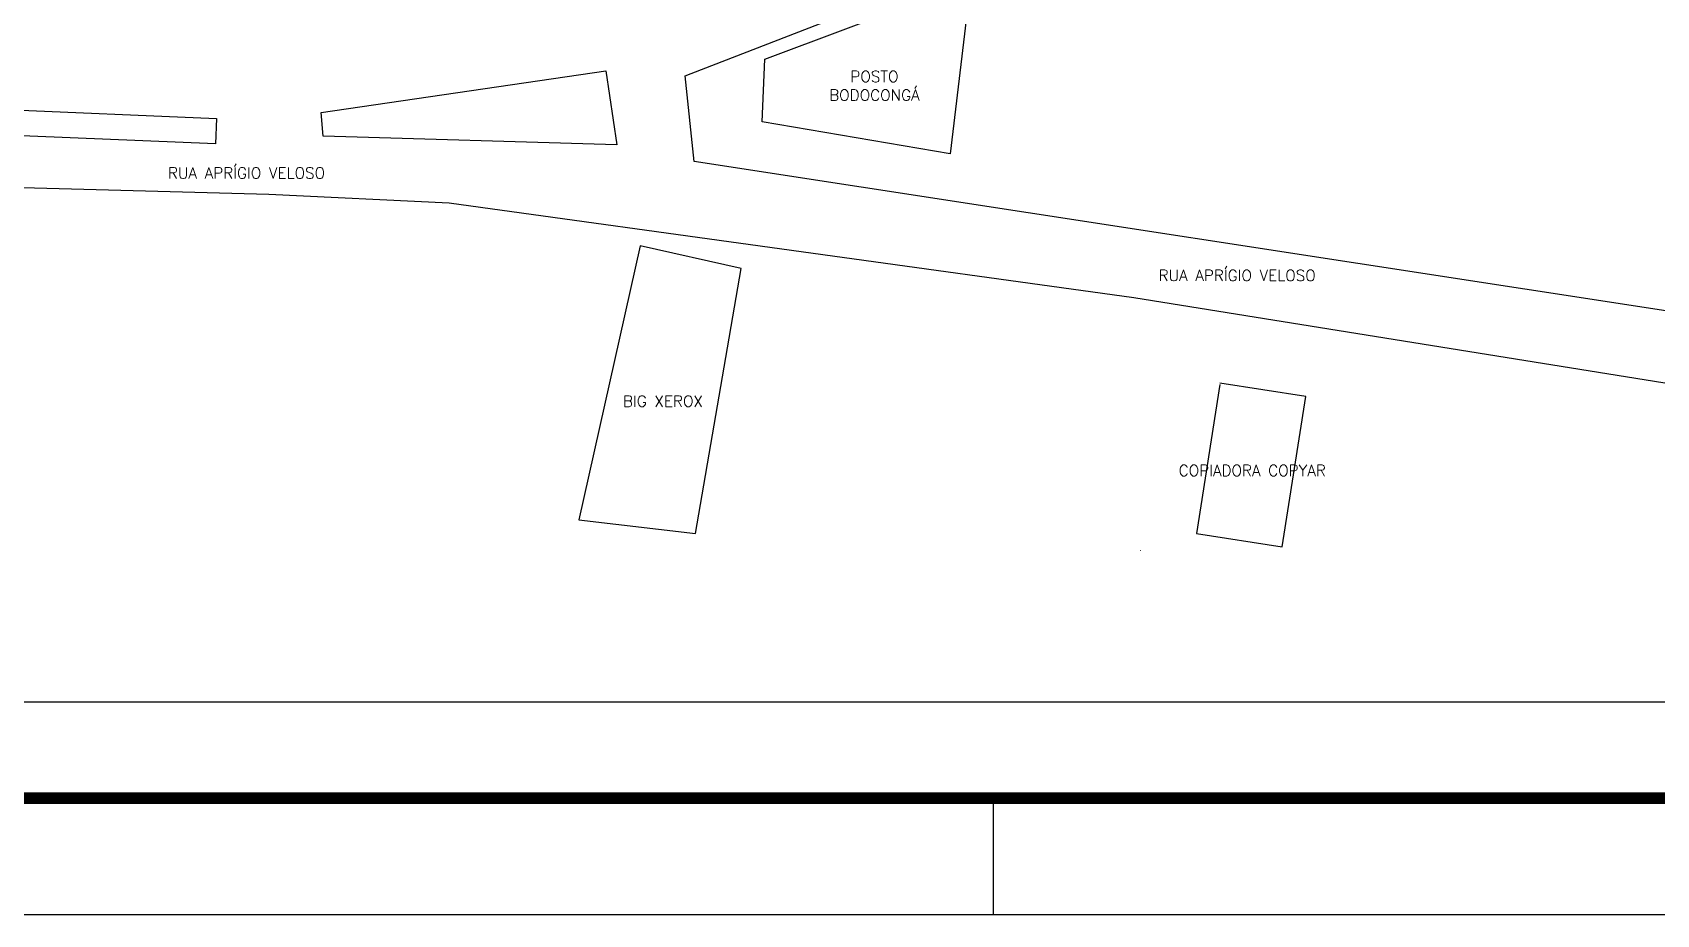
# Model space of a CAD drawing. Header units: metres. Extents: x 4188.7 to 4272.1, y 2012.8 to 2020.9.
# Drawn here: x 4251.592 to 4254.261, y 2012.801 to 2014.252 of the extents above; entities that cross this region are included whole.
import ezdxf

# ---------------------------------------------------------------- set-up
doc = ezdxf.new("R2010")
doc.units = ezdxf.units.M
doc.layers.add('0E-Arquitetura', color=1, linetype='Continuous')
doc.layers.add('ARQ-FOLHA', color=7, linetype='Continuous')
doc.styles.add('ROMANS', font='romans.shx', dxfattribs={"height": 0.1})

# ---------------------------------------------------------------- blocks, each defined once
blk = doc.blocks.new('FOLHA A2')
at = {"layer": 'ARQ-FOLHA'}
for p, q in [((224, -420), (224, -410)), ((0, -420), (594, -420))]:
    blk.add_line(p, q, dxfattribs=at)
at = {"layer": 'ARQ-FOLHA', "const_width": 1}
blk.add_lwpolyline([(25, -410), (584, -410), (584, -10), (25, -10), (25, -410)], dxfattribs=at)

msp = doc.modelspace()

# ---------------------------------------------------------------- linework, layer by layer
msp.add_line((4249.45961, 2013.1504), (4256.50327, 2013.1504))
at = {"layer": '0E-Arquitetura'}
for p, q in [((4252.66497, 2014.18023), (4253.9844, 2014.69277)), ((4252.79568, 2014.20773), (4253.13698, 2014.33582)), ((4253.13469, 2014.34039), (4253.10033, 2014.0522)), ((4252.06663, 2014.12005), (4252.53456, 2014.18819)), ((4252.53456, 2014.18819), (4252.55221, 2014.06699)), ((4252.7911, 2014.10481), (4252.79568, 2014.20773)), ((4252.67943, 2014.03946), (4252.66497, 2014.18023)), ((4251.20226, 2014.13952), (4251.89441, 2014.11032)), ((4251.89441, 2014.11032), (4251.89263, 2014.06821)), ((4252.06988, 2014.08112), (4252.06663, 2014.12005)), ((4251.89263, 2014.06821), (4251.33242, 2014.09185)), ((4252.55221, 2014.06699), (4252.06988, 2014.08112)), ((4253.10033, 2014.0522), (4252.7911, 2014.10481)), ((4255.18702, 2013.65319), (4252.67943, 2014.03946)), ((4251.1817, 2014.00744), (4251.98058, 2013.98578)), ((4251.98058, 2013.98578), (4252.277, 2013.97135)), ((4252.277, 2013.97135), (4253.4024, 2013.81567)), ((4252.59088, 2013.90052), (4252.48991, 2013.45005)), ((4252.75703, 2013.86328), (4252.59088, 2013.90052)), ((4252.68178, 2013.42751), (4252.75703, 2013.86328)), ((4253.4024, 2013.81567), (4255.15169, 2013.53446)), ((4253.54354, 2013.67267), (4253.50532, 2013.42763)), ((4253.68493, 2013.65281), (4253.54387, 2013.67481)), ((4253.64613, 2013.40553), (4253.68493, 2013.65281)), ((4252.48991, 2013.45005), (4252.68178, 2013.42751)), ((4253.50532, 2013.42763), (4253.64613, 2013.40553))]:
    msp.add_line(p, q, dxfattribs=at)

# ---------------------------------------------------------------- block references
at = {"layer": 'ARQ-FOLHA', "xscale": 0.01916579205580684, "yscale": 0.01916579205580684, "zscale": 0.01916579205580684}
msp.add_blockref('FOLHA A2', (4248.87846, 2020.85025), dxfattribs=at)

# ---------------------------------------------------------------- texts
at = {"layer": '0E-Arquitetura', "style": 'ROMANS'}
for s, width, gutter_width, insert, char_height, attachment_point in [('POSTO BODOCONGO', 0.2434068, 0.000429, (4252.86109, 2014.23228), 0.0000859, 1), ('POSTO \\PBODOCONGÁ', 0.2606267, 0.91335, (4252.97586, 2014.16384), 0.018267, 5), ('RUA APRÍGIO VELOSO', 0.6463691, 0.000429, (4251.81453, 2014.02954), 0.018267, 1), ('BIG XEROX', 0.3443265, 0.000429, (4252.59088, 2013.90052), 0.0000859, 1), ('RUA APRÍGIO VELOSO', 0.6463691, 0.000429, (4253.44293, 2013.86113), 0.018267, 1), ('BIG XEROX', 0.3030641, 0.91335, (4252.62837, 2013.64498), 0.018267, 5), ('COPIADORA COPYAR', 0.2542766, 0.91335, (4253.59693, 2013.53105), 0.018267, 5), ('COPIADORA COPYAR', 0.2977125, 0.000429, (4253.41279, 2013.39951), 0.0000859, 1)]:
    msp.add_mtext_dynamic_manual_height_columns(s, width=width, gutter_width=gutter_width, heights=[0], dxfattribs=dict(at, insert=insert, char_height=char_height, attachment_point=attachment_point))

doc.saveas('drawing.dxf')
